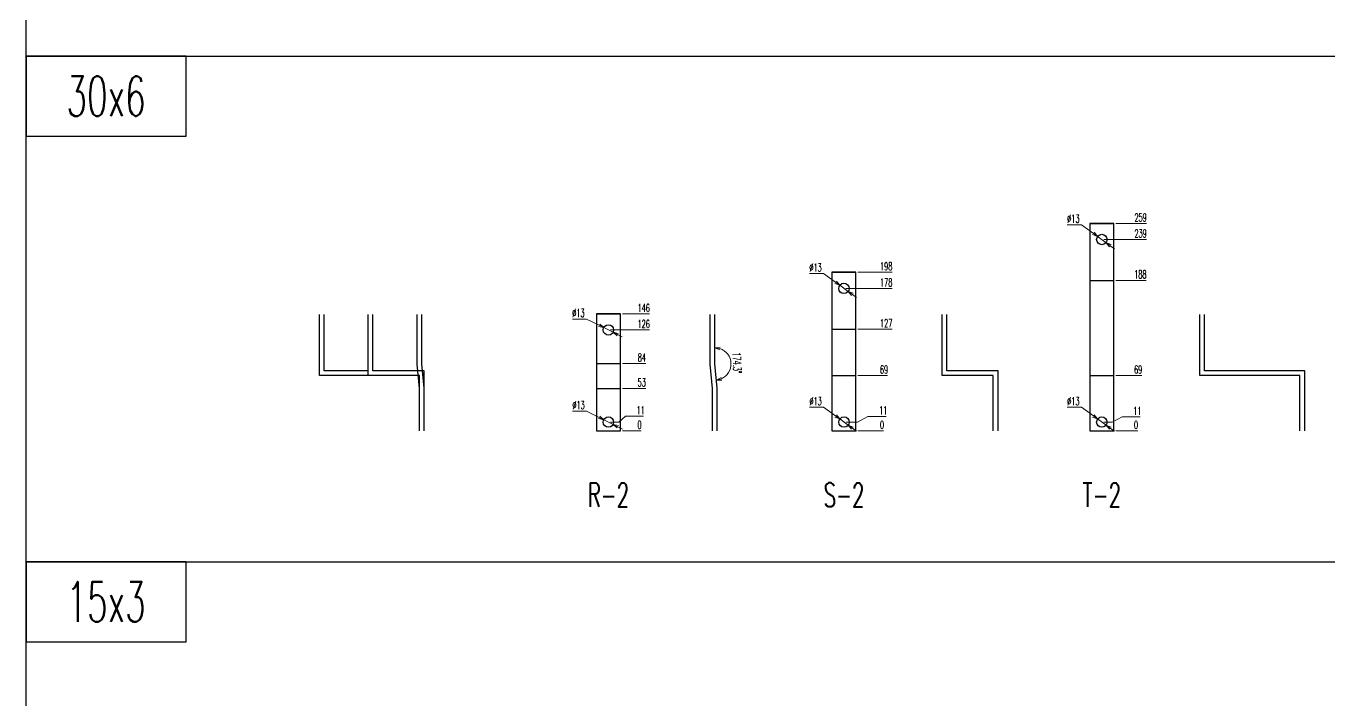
# Model space of a CAD drawing. Header units: millimetres. Extents: x 28713 to 59118, y -54378 to -19615.
# Drawn here: x 37400 to 39028, y -22294 to -21452 of the extents above; entities that cross this region are included whole.
import ezdxf
from ezdxf.enums import TextEntityAlignment as Align

# ---------------------------------------------------------------- set-up
doc = ezdxf.new("R2010")
doc.units = ezdxf.units.MM
doc.header["$LTSCALE"] = 3
doc.layers.add('@.VISIBLE', color=7, linetype='Continuous')
doc.styles.add('Ann_w01', font='romans.shx', dxfattribs={"width": 0.6, "bigfont": 'chineset.shx'})
doc.dimstyles.new('Dim 01_SC05', dxfattribs={"dimscale": 5, "dimtxt": 2, "dimasz": 1.3, "dimexe": 0.5, "dimexo": 0.5, "dimgap": 0.5, "dimtad": 1, "dimtoh": 1, "dimdec": 1, "dimzin": 12, "dimdsep": 46, "dimtxsty": 'Ann_w01', "dimblk": 'OPEN30', "dimcen": 1.5, "dimclrd": 6, "dimclre": 6, "dimclrt": 3, "dimadec": 1, "dimazin": 3, "dimtm": 1e-09, "dimtfac": 1, "dimtdec": 1, "dimtmove": 0, "dimatfit": 3, "dimldrblk": 'OPEN30', "dimfxl": 1, "dimtolj": 1, "dimlwd": 20, "dimlwe": 20, "dimarcsym": 0})

# ---------------------------------------------------------------- blocks, each defined once
blk = doc.blocks.new('*D497')
at = {"color": 6, "lineweight": 20, "transparency": 16777216}
blk.add_line((38144.8, -21957.9), (38168.2, -21957.9), dxfattribs=at)
at = {"layer": 'Defpoints', "color": 0, "transparency": 16777216}
for p in [(38127.3, -21957.9), (38142.3, -21957.9), (38161.7, -21957.9)]:
    blk.add_point(p, dxfattribs=at)
at = {"color": 3, "transparency": 16777216, "insert": (38166.2, -21950.4), "char_height": 10, "attachment_point": 5, "style": 'Ann_w01'}
blk.add_mtext('\\A1;0', dxfattribs=at)
blk = doc.blocks.new('_Open30')
at = {"color": 0, "linetype": 'ByBlock', "lineweight": -2}
for p, q in [((-1, 0.27), (0, 0)), ((0, 0), (-1, -0.27)), ((0, 0), (-1, 0))]:
    blk.add_line(p, q, dxfattribs=at)
blk = doc.blocks.new('*D498')
at = {"color": 6, "lineweight": 20, "transparency": 16777216}
for p, q in [((38140.3, -21946.9), (38148.7, -21939.7)), ((38148.7, -21939.7), (38171.3, -21939.7)), ((38129.8, -21946.9), (38140.3, -21946.9))]:
    blk.add_line(p, q, dxfattribs=at)
at = {"layer": 'Defpoints', "color": 0, "transparency": 16777216}
for p in [(38161.7, -21939.7), (38127.3, -21946.9), (38127.3, -21957.9)]:
    blk.add_point(p, dxfattribs=at)
at = {"color": 3, "transparency": 16777216, "insert": (38167.7, -21932.2), "char_height": 10, "attachment_point": 5, "style": 'Ann_w01'}
blk.add_mtext('\\A1;11', dxfattribs=at)
blk = doc.blocks.new('*D499')
at = {"color": 6, "lineweight": 20, "transparency": 16777216}
blk.add_line((38144.8, -21904.9), (38173.9, -21904.9), dxfattribs=at)
at = {"layer": 'Defpoints', "color": 0, "transparency": 16777216}
for p in [(38142.3, -21904.9), (38161.7, -21904.9), (38127.3, -21957.9)]:
    blk.add_point(p, dxfattribs=at)
at = {"color": 3, "transparency": 16777216, "insert": (38169, -21897.4), "char_height": 10, "attachment_point": 5, "style": 'Ann_w01'}
blk.add_mtext('\\A1;53', dxfattribs=at)
blk = doc.blocks.new('*D500')
at = {"color": 6, "lineweight": 20, "transparency": 16777216}
blk.add_line((38144.8, -21873.9), (38174.2, -21873.9), dxfattribs=at)
at = {"layer": 'Defpoints', "color": 0, "transparency": 16777216}
for p in [(38142.3, -21873.9), (38161.7, -21873.9), (38127.3, -21957.9)]:
    blk.add_point(p, dxfattribs=at)
at = {"color": 3, "transparency": 16777216, "insert": (38169.2, -21866.4), "char_height": 10, "attachment_point": 5, "style": 'Ann_w01'}
blk.add_mtext('\\A1;84', dxfattribs=at)
blk = doc.blocks.new('*D501')
at = {"color": 6, "lineweight": 20, "transparency": 16777216}
blk.add_line((38129.8, -21831.9), (38178.7, -21831.9), dxfattribs=at)
at = {"layer": 'Defpoints', "color": 0, "transparency": 16777216}
for p in [(38127.3, -21831.9), (38161.7, -21831.9), (38127.3, -21957.9)]:
    blk.add_point(p, dxfattribs=at)
at = {"color": 3, "transparency": 16777216, "insert": (38171.5, -21824.4), "char_height": 10, "attachment_point": 5, "style": 'Ann_w01'}
blk.add_mtext('\\A1;126', dxfattribs=at)
blk = doc.blocks.new('*D502')
at = {"color": 6, "lineweight": 20, "transparency": 16777216}
blk.add_line((38144.8, -21811.9), (38178.7, -21811.9), dxfattribs=at)
at = {"layer": 'Defpoints', "color": 0, "transparency": 16777216}
for p in [(38142.3, -21811.9), (38161.7, -21811.9), (38127.3, -21957.9)]:
    blk.add_point(p, dxfattribs=at)
at = {"color": 3, "transparency": 16777216, "insert": (38171.5, -21804.4), "char_height": 10, "attachment_point": 5, "style": 'Ann_w01'}
blk.add_mtext('\\A1;146', dxfattribs=at)
blk = doc.blocks.new('*D503')
at = {"color": 6, "lineweight": 20, "transparency": 16777216}
for p, q in [((38082.4, -21933.2), (38100.1, -21933.2)), ((38100.1, -21933.2), (38115.7, -21941.1)), ((38133.2, -21949.8), (38121.5, -21944)), ((38139, -21952.7), (38144.8, -21955.7))]:
    blk.add_line(p, q, dxfattribs=at)
at = {"layer": 'Defpoints', "color": 0, "transparency": 16777216}
for p in [(38121.5, -21944), (38133.2, -21949.8)]:
    blk.add_point(p, dxfattribs=at)
at = {"color": 6, "lineweight": 20, "transparency": 16777216, "xscale": 6.5, "yscale": 6.5, "zscale": 6.5}
for p, rotation in [((38121.5, -21944), 333.350536669267), ((38133.2, -21949.8), 153.350536669267)]:
    blk.add_blockref('_Open30', p, dxfattribs=dict(at, rotation=rotation))
at = {"color": 3, "transparency": 16777216, "insert": (38090, -21925.7), "char_height": 10, "attachment_point": 5, "style": 'Ann_w01'}
blk.add_mtext('\\A1;∅13', dxfattribs=at)
blk = doc.blocks.new('*D504')
at = {"color": 6, "lineweight": 20, "transparency": 16777216}
for p, q in [((38082.4, -21818.2), (38100, -21818.2)), ((38100, -21818.2), (38115.7, -21826.1)), ((38133.1, -21834.8), (38121.5, -21829)), ((38138.9, -21837.7), (38144.7, -21840.6))]:
    blk.add_line(p, q, dxfattribs=at)
at = {"layer": 'Defpoints', "color": 0, "transparency": 16777216}
for p in [(38121.5, -21829), (38133.1, -21834.8)]:
    blk.add_point(p, dxfattribs=at)
at = {"color": 6, "lineweight": 20, "transparency": 16777216, "xscale": 6.5, "yscale": 6.5, "zscale": 6.5}
for p, rotation in [((38121.5, -21829), 333.3505366693674), ((38133.1, -21834.8), 153.3505366693674)]:
    blk.add_blockref('_Open30', p, dxfattribs=dict(at, rotation=rotation))
at = {"color": 3, "transparency": 16777216, "insert": (38089.9, -21810.7), "char_height": 10, "attachment_point": 5, "style": 'Ann_w01'}
blk.add_mtext('\\A1;∅13', dxfattribs=at)
blk = doc.blocks.new('*D514')
at = {"color": 6, "lineweight": 20, "transparency": 16777216}
for p, q in [((38378.6, -21928.4), (38396.2, -21928.4)), ((38396.2, -21928.4), (38411.2, -21939.3)), ((38427, -21950.7), (38416.5, -21943.1)), ((38432.2, -21954.6), (38437.5, -21958.4))]:
    blk.add_line(p, q, dxfattribs=at)
at = {"layer": 'Defpoints', "color": 0, "transparency": 16777216}
for p in [(38416.5, -21943.1), (38427, -21950.7)]:
    blk.add_point(p, dxfattribs=at)
at = {"color": 6, "lineweight": 20, "transparency": 16777216, "xscale": 6.5, "yscale": 6.5, "zscale": 6.5}
for p, rotation in [((38416.5, -21943.1), 323.9302249570762), ((38427, -21950.7), 143.9302249570761)]:
    blk.add_blockref('_Open30', p, dxfattribs=dict(at, rotation=rotation))
at = {"color": 3, "transparency": 16777216, "insert": (38386.2, -21920.9), "char_height": 10, "attachment_point": 5, "style": 'Ann_w01'}
blk.add_mtext('\\A1;∅13', dxfattribs=at)
blk = doc.blocks.new('*D515')
at = {"color": 6, "lineweight": 20, "transparency": 16777216}
for p, q in [((38378.5, -21761.4), (38396.2, -21761.4)), ((38396.2, -21761.4), (38411.1, -21772.3)), ((38426.9, -21783.7), (38416.4, -21776.1)), ((38432.2, -21787.6), (38437.4, -21791.4))]:
    blk.add_line(p, q, dxfattribs=at)
at = {"layer": 'Defpoints', "color": 0, "transparency": 16777216}
for p in [(38416.4, -21776.1), (38426.9, -21783.7)]:
    blk.add_point(p, dxfattribs=at)
at = {"color": 6, "lineweight": 20, "transparency": 16777216, "xscale": 6.5, "yscale": 6.5, "zscale": 6.5}
for p, rotation in [((38416.4, -21776.1), 323.9302249569877), ((38426.9, -21783.7), 143.9302249569877)]:
    blk.add_blockref('_Open30', p, dxfattribs=dict(at, rotation=rotation))
at = {"color": 3, "transparency": 16777216, "insert": (38386.1, -21753.9), "char_height": 10, "attachment_point": 5, "style": 'Ann_w01'}
blk.add_mtext('\\A1;∅13', dxfattribs=at)
blk = doc.blocks.new('*D523')
at = {"color": 6, "lineweight": 20, "transparency": 16777216}
for p, q in [((38700.7, -21928.4), (38718.4, -21928.4)), ((38718.4, -21928.4), (38733.3, -21939.3)), ((38749.1, -21950.7), (38738.6, -21943.1)), ((38754.4, -21954.6), (38759.6, -21958.4))]:
    blk.add_line(p, q, dxfattribs=at)
at = {"layer": 'Defpoints', "color": 0, "transparency": 16777216}
for p in [(38738.6, -21943.1), (38749.1, -21950.7)]:
    blk.add_point(p, dxfattribs=at)
at = {"color": 6, "lineweight": 20, "transparency": 16777216, "xscale": 6.5, "yscale": 6.5, "zscale": 6.5}
for p, rotation in [((38738.6, -21943.1), 323.9302249569866), ((38749.1, -21950.7), 143.9302249569866)]:
    blk.add_blockref('_Open30', p, dxfattribs=dict(at, rotation=rotation))
at = {"color": 3, "transparency": 16777216, "insert": (38708.3, -21920.9), "char_height": 10, "attachment_point": 5, "style": 'Ann_w01'}
blk.add_mtext('\\A1;∅13', dxfattribs=at)
blk = doc.blocks.new('*D526')
at = {"color": 6, "lineweight": 20, "transparency": 16777216}
for p, q in [((38700.7, -21700.4), (38718.3, -21700.4)), ((38718.3, -21700.4), (38733.3, -21711.3)), ((38749, -21722.7), (38738.5, -21715.1)), ((38754.3, -21726.6), (38759.6, -21730.4))]:
    blk.add_line(p, q, dxfattribs=at)
at = {"layer": 'Defpoints', "color": 0, "transparency": 16777216}
for p in [(38738.5, -21715.1), (38749, -21722.7)]:
    blk.add_point(p, dxfattribs=at)
at = {"color": 6, "lineweight": 20, "transparency": 16777216, "xscale": 6.5, "yscale": 6.5, "zscale": 6.5}
for p, rotation in [((38738.5, -21715.1), 323.9302249568274), ((38749, -21722.7), 143.9302249568274)]:
    blk.add_blockref('_Open30', p, dxfattribs=dict(at, rotation=rotation))
at = {"color": 3, "transparency": 16777216, "insert": (38708.3, -21692.9), "char_height": 10, "attachment_point": 5, "style": 'Ann_w01'}
blk.add_mtext('\\A1;∅13', dxfattribs=at)
blk = doc.blocks.new('*D1363')
at = {"color": 6, "lineweight": 20, "transparency": 16777216}
blk.add_line((38439.1, -21957.9), (38471.1, -21957.9), dxfattribs=at)
at = {"layer": 'Defpoints', "color": 0, "transparency": 16777216}
for p in [(38421.6, -21957.9), (38436.6, -21957.9), (38464.6, -21957.9)]:
    blk.add_point(p, dxfattribs=at)
at = {"color": 3, "transparency": 16777216, "insert": (38469.1, -21950.4), "char_height": 10, "attachment_point": 5, "style": 'Ann_w01'}
blk.add_mtext('\\A1;0', dxfattribs=at)
blk = doc.blocks.new('*D1364')
at = {"color": 6, "lineweight": 20, "transparency": 16777216}
for p, q in [((38438.6, -21946.9), (38451.6, -21939.8)), ((38451.6, -21939.8), (38474.2, -21939.8)), ((38424.2, -21946.9), (38438.6, -21946.9))]:
    blk.add_line(p, q, dxfattribs=at)
at = {"layer": 'Defpoints', "color": 0, "transparency": 16777216}
for p in [(38464.6, -21939.8), (38421.6, -21957.9), (38421.7, -21946.9)]:
    blk.add_point(p, dxfattribs=at)
at = {"color": 3, "transparency": 16777216, "insert": (38470.7, -21932.3), "char_height": 10, "attachment_point": 5, "style": 'Ann_w01'}
blk.add_mtext('\\A1;11', dxfattribs=at)
blk = doc.blocks.new('*D1365')
at = {"color": 6, "lineweight": 20, "transparency": 16777216}
blk.add_line((38439.1, -21888.9), (38476.2, -21888.9), dxfattribs=at)
at = {"layer": 'Defpoints', "color": 0, "transparency": 16777216}
for p in [(38436.6, -21888.9), (38464.6, -21888.9), (38421.6, -21957.9)]:
    blk.add_point(p, dxfattribs=at)
at = {"color": 3, "transparency": 16777216, "insert": (38471.7, -21881.4), "char_height": 10, "attachment_point": 5, "style": 'Ann_w01'}
blk.add_mtext('\\A1;69', dxfattribs=at)
blk = doc.blocks.new('*D1366')
at = {"color": 6, "lineweight": 20, "transparency": 16777216}
blk.add_line((38439.1, -21830.9), (38481.7, -21830.9), dxfattribs=at)
at = {"layer": 'Defpoints', "color": 0, "transparency": 16777216}
for p in [(38436.6, -21830.9), (38464.6, -21830.9), (38421.6, -21957.9)]:
    blk.add_point(p, dxfattribs=at)
at = {"color": 3, "transparency": 16777216, "insert": (38474.4, -21823.4), "char_height": 10, "attachment_point": 5, "style": 'Ann_w01'}
blk.add_mtext('\\A1;127', dxfattribs=at)
blk = doc.blocks.new('*D1367')
at = {"color": 6, "lineweight": 20, "transparency": 16777216}
blk.add_line((38424.1, -21779.9), (38481.7, -21779.9), dxfattribs=at)
at = {"layer": 'Defpoints', "color": 0, "transparency": 16777216}
for p in [(38421.6, -21779.9), (38464.6, -21779.9), (38421.6, -21957.9)]:
    blk.add_point(p, dxfattribs=at)
at = {"color": 3, "transparency": 16777216, "insert": (38474.4, -21772.4), "char_height": 10, "attachment_point": 5, "style": 'Ann_w01'}
blk.add_mtext('\\A1;178', dxfattribs=at)
blk = doc.blocks.new('*D1368')
at = {"color": 6, "lineweight": 20, "transparency": 16777216}
blk.add_line((38439.1, -21759.9), (38481.7, -21759.9), dxfattribs=at)
at = {"layer": 'Defpoints', "color": 0, "transparency": 16777216}
for p in [(38436.6, -21759.9), (38464.6, -21759.9), (38421.6, -21957.9)]:
    blk.add_point(p, dxfattribs=at)
at = {"color": 3, "transparency": 16777216, "insert": (38474.4, -21752.4), "char_height": 10, "attachment_point": 5, "style": 'Ann_w01'}
blk.add_mtext('\\A1;198', dxfattribs=at)
blk = doc.blocks.new('*D1369')
at = {"color": 6, "lineweight": 20, "transparency": 16777216}
blk.add_line((38761.3, -21957.9), (38788.6, -21957.9), dxfattribs=at)
at = {"layer": 'Defpoints', "color": 0, "transparency": 16777216}
for p in [(38743.8, -21957.9), (38758.8, -21957.9), (38782.1, -21957.9)]:
    blk.add_point(p, dxfattribs=at)
at = {"color": 3, "transparency": 16777216, "insert": (38786.6, -21950.4), "char_height": 10, "attachment_point": 5, "style": 'Ann_w01'}
blk.add_mtext('\\A1;0', dxfattribs=at)
blk = doc.blocks.new('*D1370')
at = {"color": 6, "lineweight": 20, "transparency": 16777216}
for p, q in [((38756.8, -21946.9), (38769.1, -21940.5)), ((38769.1, -21940.5), (38791.8, -21940.5)), ((38746.3, -21946.9), (38756.8, -21946.9))]:
    blk.add_line(p, q, dxfattribs=at)
at = {"layer": 'Defpoints', "color": 0, "transparency": 16777216}
for p in [(38782.1, -21940.5), (38743.8, -21946.9), (38743.8, -21957.9)]:
    blk.add_point(p, dxfattribs=at)
at = {"color": 3, "transparency": 16777216, "insert": (38788.2, -21933), "char_height": 10, "attachment_point": 5, "style": 'Ann_w01'}
blk.add_mtext('\\A1;11', dxfattribs=at)
blk = doc.blocks.new('*D1371')
at = {"color": 6, "lineweight": 20, "transparency": 16777216}
blk.add_line((38761.3, -21888.9), (38793.8, -21888.9), dxfattribs=at)
at = {"layer": 'Defpoints', "color": 0, "transparency": 16777216}
for p in [(38758.8, -21888.9), (38782.1, -21888.9), (38743.8, -21957.9)]:
    blk.add_point(p, dxfattribs=at)
at = {"color": 3, "transparency": 16777216, "insert": (38789.2, -21881.4), "char_height": 10, "attachment_point": 5, "style": 'Ann_w01'}
blk.add_mtext('\\A1;69', dxfattribs=at)
blk = doc.blocks.new('*D1372')
at = {"color": 6, "lineweight": 20, "transparency": 16777216}
blk.add_line((38761.3, -21769.9), (38799.2, -21769.9), dxfattribs=at)
at = {"layer": 'Defpoints', "color": 0, "transparency": 16777216}
for p in [(38758.8, -21769.9), (38782.1, -21769.9), (38743.8, -21957.9)]:
    blk.add_point(p, dxfattribs=at)
at = {"color": 3, "transparency": 16777216, "insert": (38791.9, -21762.4), "char_height": 10, "attachment_point": 5, "style": 'Ann_w01'}
blk.add_mtext('\\A1;188', dxfattribs=at)
blk = doc.blocks.new('*D1373')
at = {"color": 6, "lineweight": 20, "transparency": 16777216}
blk.add_line((38746.3, -21718.9), (38799.8, -21718.9), dxfattribs=at)
at = {"layer": 'Defpoints', "color": 0, "transparency": 16777216}
for p in [(38743.8, -21718.9), (38782.1, -21718.9), (38743.8, -21957.9)]:
    blk.add_point(p, dxfattribs=at)
at = {"color": 3, "transparency": 16777216, "insert": (38792.2, -21711.4), "char_height": 10, "attachment_point": 5, "style": 'Ann_w01'}
blk.add_mtext('\\A1;239', dxfattribs=at)
blk = doc.blocks.new('*D1374')
at = {"color": 6, "lineweight": 20, "transparency": 16777216}
blk.add_line((38761.3, -21698.9), (38799.8, -21698.9), dxfattribs=at)
at = {"layer": 'Defpoints', "color": 0, "transparency": 16777216}
for p in [(38758.8, -21698.9), (38782.1, -21698.9), (38743.8, -21957.9)]:
    blk.add_point(p, dxfattribs=at)
at = {"color": 3, "transparency": 16777216, "insert": (38792.2, -21691.4), "char_height": 10, "attachment_point": 5, "style": 'Ann_w01'}
blk.add_mtext('\\A1;259', dxfattribs=at)
blk = doc.blocks.new('*D1375')
at = {"color": 6, "lineweight": 20, "transparency": 16777216}
blk.add_arc((38260.3, -21874.4), 20.2, 294.1517, 71.5145, dxfattribs=at)
at = {"layer": 'Defpoints', "color": 0, "transparency": 16777216}
for p in [(38260.3, -21812.4), (38260.3, -21874.4), (38260.3, -21874.4), (38278.5, -21883.3), (38263.3, -21904.6)]:
    blk.add_point(p, dxfattribs=at)
at = {"color": 6, "lineweight": 20, "transparency": 16777216, "xscale": 6.5, "yscale": 6.5, "zscale": 6.5}
for p, rotation in [((38260.3, -21854.1), 170.7572383750007), ((38262.3, -21894.5), 194.9089859926738)]:
    blk.add_blockref('_Open30', p, dxfattribs=dict(at, rotation=rotation))
at = {"color": 3, "transparency": 16777216, "insert": (38288, -21873), "char_height": 10, "attachment_point": 5, "rotation": 272.8331, "style": 'Ann_w01'}
blk.add_mtext('\\A1;174.3°', dxfattribs=at)

msp = doc.modelspace()

# ---------------------------------------------------------------- linework, layer by layer
for p, q in [((37399.76, -21489.86), (40428.25, -21489.86)), ((37399.76, -22121.41), (40428.25, -22121.41))]:
    msp.add_line(p, q)
at = {"color": 4}
for p, q in [((38728.79, -21698.9), (38758.79, -21698.9)), ((38728.79, -21769.9), (38758.79, -21769.9)), ((38728.79, -21888.9), (38758.79, -21888.9)), ((38728.79, -21957.9), (38758.79, -21957.9))]:
    msp.add_line(p, q, dxfattribs=at)
for points in [[(37399.76, -19615.37), (40428.25, -19615.37), (40428.25, -23854.84), (37399.76, -23854.84)], [(37399.76, -21589.86), (37599.76, -21589.86), (37599.76, -21489.86), (37399.76, -21489.86)], [(37399.76, -22221.41), (37599.76, -22221.41), (37599.76, -22121.41), (37399.76, -22121.41)]]:
    msp.add_lwpolyline(points, close=True)
msp.add_lwpolyline([(38728.79, -21957.9), (38758.79, -21957.9), (38758.79, -21698.9), (38728.79, -21698.9)], close=True, dxfattribs=at)
for points in [[(37827.22, -21888.9), (37766.22, -21888.9), (37766.22, -21812.4)], [(37827.22, -21882.9), (37772.22, -21882.9), (37772.22, -21812.4)], [(38991.27, -21957.9), (38991.27, -21888.9), (38866.27, -21888.9), (38866.27, -21812.4)], [(38997.27, -21957.9), (38997.27, -21882.9), (38872.27, -21882.9), (38872.27, -21812.4)]]:
    msp.add_lwpolyline(points, dxfattribs=at)
at = {"color": 2}
for points in [[(37891.22, -21957.9), (37891.22, -21888.9), (37827.22, -21888.9), (37827.22, -21812.4)], [(37897.22, -21957.9), (37897.22, -21882.9), (37833.22, -21882.9), (37833.22, -21812.4)], [(38608.13, -21957.9), (38608.13, -21888.9), (38544.13, -21888.9), (38544.13, -21812.4)], [(38614.13, -21957.9), (38614.13, -21882.9), (38550.13, -21882.9), (38550.13, -21812.4)]]:
    msp.add_lwpolyline(points, dxfattribs=at)
at = {"color": 1}
for points in [[(37891.22, -21957.9), (37891.22, -21904.9), (37888.22, -21874.66), (37888.22, -21812.4)], [(37897.22, -21957.9), (37897.22, -21904.6), (37894.22, -21874.37), (37894.22, -21812.4)], [(38257.32, -21957.9), (38257.32, -21904.9), (38254.32, -21874.66), (38254.32, -21812.4)], [(38263.32, -21957.9), (38263.32, -21904.6), (38260.32, -21874.37), (38260.32, -21812.4)]]:
    msp.add_lwpolyline(points, dxfattribs=at)
at = {"color": 4}
for centre in [(38743.79, -21718.92), (38743.85, -21946.9)]:
    msp.add_circle(centre, 6.5, dxfattribs=at)
at = {"layer": '@.VISIBLE', "color": 2}
for p, q in [((38406.65, -21759.9), (38436.65, -21759.9)), ((38406.65, -21830.9), (38436.65, -21830.9)), ((38406.65, -21888.9), (38436.65, -21888.9)), ((38406.65, -21957.9), (38436.65, -21957.9))]:
    msp.add_line(p, q, dxfattribs=at)
at = {"layer": '@.VISIBLE', "color": 1}
for p, q in [((38112.29, -21811.9), (38142.29, -21811.9)), ((38112.29, -21873.9), (38142.29, -21873.9)), ((38112.29, -21904.9), (38142.29, -21904.9)), ((38112.29, -21957.9), (38142.29, -21957.9))]:
    msp.add_line(p, q, dxfattribs=at)
at = {"layer": '@.VISIBLE', "color": 2}
msp.add_lwpolyline([(38406.65, -21957.9), (38436.65, -21957.9), (38436.65, -21759.9), (38406.65, -21759.9)], close=True, dxfattribs=at)
at = {"layer": '@.VISIBLE', "color": 1}
msp.add_lwpolyline([(38112.29, -21957.9), (38142.29, -21957.9), (38142.27, -21811.9), (38112.27, -21811.9)], close=True, dxfattribs=at)
at = {"layer": '@.VISIBLE', "color": 2}
for centre in [(38421.65, -21779.92), (38421.71, -21946.9)]:
    msp.add_circle(centre, 6.5, dxfattribs=at)
at = {"layer": '@.VISIBLE', "color": 1}
for centre in [(38127.28, -21831.9), (38127.35, -21946.91)]:
    msp.add_circle(centre, 6.5, dxfattribs=at)

# ---------------------------------------------------------------- texts
at = {"color": 1, "style": 'Ann_w01', "width": 0.6}
for s, p in [('30x6', (37499.76, -21539.86)), ('15x3', (37499.76, -22171.41))]:
    msp.add_text(s, height=50, dxfattribs=at).set_placement(p, align=Align.MIDDLE_CENTER)
at = {"style": 'Ann_w01', "width": 0.6}
for s, p in [('R-2', (38127.29, -22037.9)), ('S-2', (38421.65, -22037.9)), ('T-2', (38743.79, -22037.9))]:
    msp.add_text(s, height=30, dxfattribs=at).set_placement(p, align=Align.MIDDLE_CENTER)

# ---------------------------------------------------------------- dimensions: what is measured, and where the dimension line sits
at = {"color": 4}
for p1, p2, picture, middle in [((38749.04, -21722.74), (38738.54, -21715.09), '*D526', (38708.26, -21700.37)), ((38749.1, -21950.73), (38738.6, -21943.08), '*D523', (38708.32, -21928.36))]:
    dim = msp.add_diameter_dim_2p(p1=p1, p2=p2, dimstyle='Dim 01_SC05', dxfattribs=at)
    dim.commit()
    dim.dimension.update_dxf_attribs({"geometry": picture, "text_midpoint": middle, "dimtype": 163})
for feature_location, offset, origin, picture, middle in [((38758.79, -21698.9), (23.34, 0), (38743.79, -21957.9), '*D1374', (38792.2, -21691.4)), ((38743.79, -21718.92), (38.34, 0), (38743.79, -21957.9), '*D1373', (38792.2, -21711.42)), ((38436.65, -21759.9), (27.94, 0), (38421.65, -21957.9), '*D1368', (38474.37, -21752.4)), ((38758.79, -21769.9), (23.34, 0), (38743.79, -21957.9), '*D1372', (38791.91, -21762.4)), ((38421.65, -21779.92), (42.94, 0), (38421.65, -21957.9), '*D1367', (38474.37, -21772.42)), ((38142.29, -21811.9), (19.39, 0), (38127.29, -21957.9), '*D502', (38171.46, -21804.4)), ((38127.28, -21831.9), (34.4, 0), (38127.29, -21957.9), '*D501', (38171.46, -21824.4)), ((38436.65, -21830.9), (27.94, 0), (38421.65, -21957.9), '*D1366', (38474.37, -21823.4)), ((38142.29, -21873.9), (19.39, 0), (38127.29, -21957.9), '*D500', (38169.18, -21866.4)), ((38436.65, -21888.9), (27.94, 0), (38421.65, -21957.9), '*D1365', (38471.66, -21881.4)), ((38758.79, -21888.9), (23.34, 0), (38743.79, -21957.9), '*D1371', (38789.2, -21881.4)), ((38142.29, -21904.9), (19.39, 0), (38127.29, -21957.9), '*D499', (38169.03, -21897.4)), ((38127.35, -21946.91), (34.33, 7.17), (38127.29, -21957.9), '*D498', (38167.75, -21932.24)), ((38421.71, -21946.9), (42.88, 7.13), (38421.65, -21957.9), '*D1364', (38470.66, -21932.27)), ((38743.85, -21946.9), (38.28, 6.37), (38743.79, -21957.9), '*D1370', (38788.2, -21933.04)), ((38142.2851619, -21957.90113979), (19.39110053, 0), (38127.2851619, -21957.90113979), '*D497', (38166.17626243, -21950.40113979)), ((38436.64605761, -21957.90113979), (27.93870313, 0), (38421.64605761, -21957.90113979), '*D1363', (38469.08476075, -21950.40113979)), ((38758.78804836, -21957.90113979), (23.33687462, 0), (38743.78804836, -21957.90113979), '*D1369', (38786.62492298, -21950.40113979))]:
    dim = msp.add_ordinate_dim(feature_location=feature_location, offset=offset, dtype=0, origin=origin, dimstyle='Dim 01_SC05')
    dim.commit()
    dim.dimension.update_dxf_attribs({"geometry": picture, "text_midpoint": middle})
for p1, p2, picture, middle in [((38426.9, -21783.74), (38416.39, -21776.09), '*D515', (38386.11, -21761.37)), ((38133.08, -21834.82), (38121.47, -21828.99), '*D504', (38089.94, -21818.22)), ((38133.16, -21949.82), (38121.54, -21943.99), '*D503', (38090.02, -21933.23)), ((38426.96, -21950.73), (38416.45, -21943.08), '*D514', (38386.17, -21928.36))]:
    dim = msp.add_diameter_dim_2p(p1=p1, p2=p2, dimstyle='Dim 01_SC05')
    dim.commit()
    dim.dimension.update_dxf_attribs({"geometry": picture, "text_midpoint": middle, "dimtype": 163})
dim = msp.add_angular_dim_2l(base=(38278.48, -21883.31), line1=((38263.32, -21904.6), (38260.32, -21874.37)), line2=((38260.32, -21874.37), (38260.32, -21812.4)), dimstyle='Dim 01_SC05')
dim.commit()
dim.dimension.update_dxf_attribs({"geometry": '*D1375', "text_midpoint": (38288.02, -21873)})

doc.saveas('drawing.dxf')
